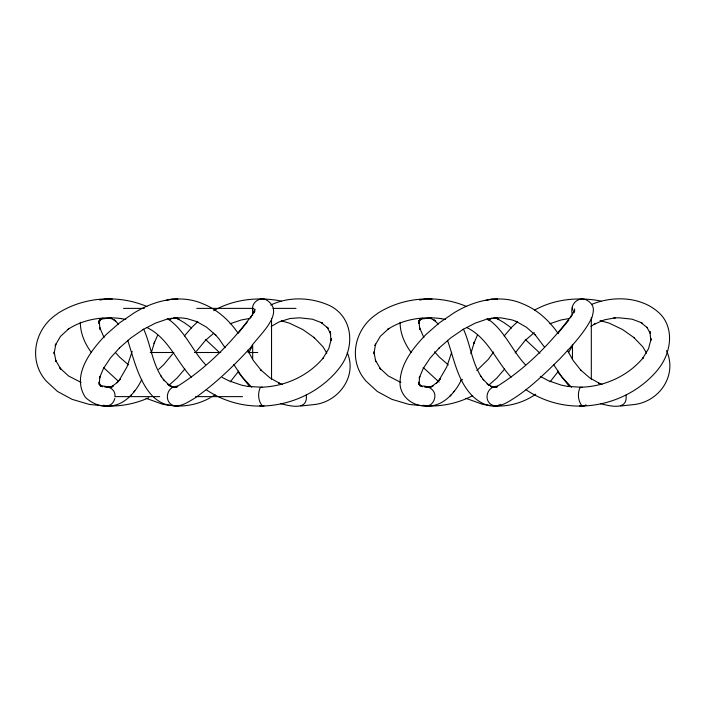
<?xml version="1.0" encoding="UTF-8"?>
<svg xmlns="http://www.w3.org/2000/svg" width="705" height="705" viewBox="0 0 705 705"><rect width="100%" height="100%" fill="white"/><g stroke="black" fill="none" stroke-linecap="round" stroke-linejoin="round"><path stroke-width="1.06" d="M373.844 353.725L375.65 344.014L374.91 345.547L380.286 336.364L388.834 328.486L387.882 329.279C403.48 319.004 422.912 316.272 441.198 318.598L440.669 318.51L445.525 319.471M572.451 315.064C568.556 301.925 582.436 293.016 591.38 303.943C594.853 307.962 593.028 313.328 591.865 317.858C583.916 333.571 571.464 346.349 559.585 359.109C543.185 375.175 526.538 391.672 506.313 402.907C502.083 404.917 496.866 407.217 492.249 405.093C482.837 400.555 487.146 385.838 497.492 386.261L495.527 387.327C525.463 369.173 550.579 343.414 571.543 315.558L570.548 317.285L574.249 310.729L573.703 312.958L574.557 308.984L574.628 311.425M132.179 351.319L126.926 367.023L119.224 380.303L120.52 378.832L117.065 382.78M151.284 352.756L154.598 342.057L154.087 343.414L157.709 335.007M451.693 352.253L446.706 367.023L438.995 380.303L440.29 378.832L436.122 383.599L437.47 382.066L431.504 386.71L433.363 385.591L430.314 386.948L432.456 386.402L426.12 387.195M470.799 353.69L474.368 342.057L473.857 343.414L477.479 335.007M114.8 398.413C111.24 412.654 91.791 404.194 85.208 397.047C71.082 375.166 91.289 349.892 106.155 334.558L119.374 322.987L133.888 313.073C154.263 300.339 180.656 293.747 203.445 304.049C217.598 309.768 229.292 320.475 237.92 332.919M100.753 318.537L98.92 323.533L99.202 321.41L100.039 329.402L99.705 327.508L104.076 337.545M420.162 319.532L418.691 323.533L418.973 321.41L419.81 329.402L419.475 327.508L423.846 337.545M141.811 379.431C135.219 393.601 120.722 409.49 103.529 405.225M461.581 379.431C454.989 393.601 440.493 409.49 423.3 405.225M248.68 352.747L252.54 345.882M568.45 352.747L572.804 345.071M106.587 405.525L106.314 406.018L89.368 404.441L72.007 399.312L57.458 391.425L46.301 381.141C27.848 360.537 34.439 328.909 56.929 314.13L57.881 313.328C83.974 296.611 118.51 294.461 146.94 306.534M426.358 405.525L426.084 406.018L409.138 404.441L391.777 399.312L377.237 391.425L366.071 381.141C347.618 360.537 354.218 328.909 376.699 314.13L377.66 313.328C403.745 296.611 438.281 294.461 466.71 306.534M493.641 351.971L488.274 359.4L476.827 370.574M515.126 353.038L525.207 340.392L534.32 332.601M238.334 333.13L247.473 321.692M238.731 371.068L230.279 381.846M558.104 333.13L568.803 320.202M558.501 371.068L550.05 381.846M184.366 336.012L192.174 326.944L197.761 321.797M172.743 353.787L163.789 364.608L158.634 369.358M196.483 351.222L205.437 340.392L213.756 333.209M184.851 368.988L177.043 378.056L168.936 385.265M504.137 336.012L511.953 326.944L517.54 321.797M504.63 368.988L496.813 378.056L488.706 385.265M100.189 319.568L98.718 321.242L102.921 318.114M130.152 396.201L131.5 394.659M133.509 392.341L134.805 390.878M419.96 319.568L418.488 321.242L422.692 318.114M449.922 396.201L451.271 394.659M453.28 392.341L454.575 390.878M262.727 405.498L262.189 406.045C242.423 406.618 222.542 400.881 206.213 389.715M582.506 405.498L581.96 406.045C562.202 406.618 542.312 400.881 525.983 389.715M68.288 329.2L60.515 336.364L55.14 345.547L55.88 344.014L54.073 353.725L54.197 351.971L56.003 361.656L55.501 360.035L60.842 369.147L59.863 367.984L68.535 375.976L81.093 382.436M117.7 382.066L111.734 386.71L113.593 385.591L110.544 386.948L112.685 386.402L106.349 387.195M69.064 328.486L68.112 329.279C83.71 319.004 103.142 316.272 121.427 318.598L120.89 318.51L125.754 319.471M169.2 319.806L171.897 318.396M488.221 320.308L491.667 318.396M271.143 326.415L279.277 321.832L290.081 318.51L299.625 317.814L312.35 319.189L322.643 323.084L321.039 322.441L328.451 328.486L327.076 327.199L330.83 334.108M211.615 397.003L215.104 394.782M590.913 326.415L595.099 323.745L593.866 324.415L604.388 319.858L615.386 317.788L613.852 317.885L619.395 317.814L632.121 319.189L642.414 323.084M535.747 394.227C524 402.317 509.724 406.635 495.448 406.045M500.7 404.344C490.936 409.244 479.356 402.802 472.279 395.805C457.554 380.753 454.205 359.347 447.499 340.312M213.712 310.676C233.302 299.528 256.708 296.752 278.748 300.586L281.471 301.273M534.443 310.191C553.804 299.369 576.849 296.858 598.519 300.586L601.242 301.273M460.762 380.506L462.533 379.598M472.394 395.796C458.382 403.084 442.387 406.618 426.613 405.948M270.685 305.054C289.482 296.1 312.253 297.307 330.821 306.146C354.509 319.127 354.624 349.988 338.435 369.164L337.686 370.16C319.462 392.059 291.562 405.075 263.185 406.018L262.313 405.868C258.215 401.198 257.563 393.249 260.233 387.715L261.026 387.221C284.758 386.596 308.252 376.056 323.498 357.682L322.749 358.678L328.75 348.693L331.412 338.708L331.015 340.48L330.16 331.359L330.425 333.262M210.372 397.673C199.859 403.621 187.733 406.485 175.668 406.045M230.077 323.762L241.348 319.947L250.116 318.396M148.781 397.761C135.651 403.577 121.207 406.626 106.834 405.948M549.856 323.762L561.118 319.947L569.887 318.396M592.288 304.137C614.275 295.316 642.96 296.708 660.374 314.13C674.949 329.402 670.596 353.945 658.206 369.164L657.457 370.16C639.232 392.059 611.341 405.075 582.956 406.018L582.083 405.868C577.985 401.198 577.333 393.249 580.003 387.715L580.805 387.221C604.529 386.596 628.032 376.056 643.268 357.682L642.519 358.678L648.521 348.693L651.182 338.708L650.785 340.48L649.931 331.359L650.195 333.262L646.846 327.199M586.014 405.093L583.696 405.868L579.651 405.692M585.899 405.225L583.546 405.948L579.475 405.675M101.925 318.634L99.837 319.189L111.055 317.885L108.834 317.788L111.91 318.51L109.83 317.788L115.884 321.136L114.192 319.894L118.563 324.168M421.705 318.634L419.607 319.189L430.825 317.885L428.605 317.788L431.68 318.51L429.609 317.788L435.655 321.136L433.963 319.894L438.334 324.168M165.754 300.48L171.694 299.052L177.81 299.052M170.522 318.598L171.95 318.237M485.525 300.48L491.464 299.052L497.58 299.052M491.72 318.237L490.292 318.598L496.435 317.814L494.143 317.717L498.805 319.101L496.681 318.387L503.934 322.573L511.477 328.019M178.947 405.498C144.648 409.217 135.66 364.626 127.72 340.312M99.819 300.048L106.252 298.955L112.298 299.14M419.59 300.048L426.023 298.955L432.068 299.14M300.744 406.018L315.329 404.441C339.184 401.18 357.417 375.809 347.239 352.615M620.523 406.018L635.099 404.441C660.25 400.775 677.496 374.619 666.481 350.614M176.735 405.868L172.804 405.736M496.505 405.868L492.575 405.736M174.972 387.292L176.514 387.195M494.751 387.292L496.285 387.195M263.926 405.868L259.881 405.692M263.776 405.948L259.696 405.675M173.589 317.885L176.664 317.814L174.373 317.717L179.035 319.101L176.911 318.387L184.164 322.573L191.707 328.019M106.843 387.195L112.086 387.142M426.613 387.195L430.808 387.151M123.534 308.385L144.34 308.385M196.783 308.385L253.395 308.385M273.046 308.385L296.012 308.385M150.2 352.5L173.862 352.5M194.457 352.5L220.727 352.5M248.001 352.5L257.766 352.5M114.774 396.624L159.665 396.624M195.558 396.624L242.511 396.624M496.673 387.265L491.923 387.115L494.143 387.212L491.068 386.499L493.147 387.221L487.093 383.864L488.785 385.115L482.996 379.211M176.893 387.265L172.152 387.115L174.373 387.212L171.297 386.499L173.368 387.221L167.323 383.864L169.015 385.115L163.225 379.211M424.392 386.913L427.9 387.371M104.622 386.913L108.129 387.371M490.592 386.366L497.007 387.221M490.433 405.445L482.925 404.441L465.811 398.281M169.755 386.225L176.171 387.08M170.654 405.445L163.146 404.441L146.041 398.281M582.348 387.292L567.56 386.402L568.098 386.499L561.295 385.15L548.164 380.594L540.268 376.355M421.502 386.137C428.702 385.23 436.606 390.588 434.58 398.413C433.76 402.767 429.653 406.864 424.983 405.868C412.927 406.045 401.524 397.373 400.087 385.097C399.127 365.04 412.892 348.252 425.926 334.558L439.144 322.987L453.659 313.073C474.033 300.339 500.435 293.747 523.216 304.049C537.695 309.883 549.539 320.951 558.263 333.712M262.577 387.292L247.79 386.402L248.327 386.499L241.515 385.15L228.394 380.594L222.181 377.422M600.387 403.639C609.631 405.93 628.226 411.121 625.978 395.029M280.616 403.639C289.861 405.93 308.455 411.121 306.208 395.029M600.07 320.537L609.155 323.128L622.568 329.535L634.35 337.88L633.707 337.36L642.749 346.772L646.617 353.196M281.304 320.828L289.376 323.128L302.798 329.535L314.58 337.88L313.937 337.36L322.978 346.772L326.847 353.196M400.863 382.436L388.305 375.976L379.634 367.984L380.612 369.147L375.271 360.035M598.527 383.088L602.088 384.401M282.317 384.401L278.757 383.088L280.123 383.608L269.9 377.818L260.656 369.79L261.449 370.68L253.368 360.502L247.614 350.182M599.893 383.608L589.671 377.818L580.426 369.79L581.228 370.68L573.139 360.502L567.384 350.182M466.807 327.578C487.904 337.871 496.003 360.916 511.09 377.184M147.037 327.578C168.134 337.871 176.224 360.916 191.319 377.184M419.07 384.234L422.462 386.754M100.145 384.868L102.692 386.754L100.683 385.961C106.94 385.82 115.329 388.288 115.038 395.954M487.129 318.501C504.436 329.878 511.61 350.077 525.331 364.679M167.358 318.501C184.666 329.878 191.839 350.077 205.56 364.679M640.81 322.441L647.401 327.816M448.31 364.917L439.347 357.109L434.553 351.769M439.109 382.075L423.194 367.49M128.539 364.917L119.577 357.109L115.47 352.535M118.528 381.361L103.423 367.49M525.296 339.51L539.942 353.187M205.525 339.51L219.405 352.43M571.535 387.265L561.788 376.84L553.566 364.511M251.756 387.265L242.018 376.84L233.787 364.511M557.955 372.099L569.605 386.71M238.175 372.099L249.834 386.71M480.299 375.386L483.56 380.013M160.528 375.386L164.344 380.797M419.131 384.375L420.4 386.208L418.937 382.233M99.784 384.983L100.63 386.208L99.167 382.233M411.138 352.482C404.67 343.732 400.043 333.271 400.096 322.229M91.359 352.482C84.9 343.732 80.273 333.271 80.326 322.229M544.366 346.957L534.795 334.329L535.597 335.219L526.353 327.182L516.13 321.401L517.496 321.921L512.156 319.947L501.176 317.885L495.624 317.814L497.289 317.717L486.943 319.101L475.223 323.128L462.85 329.535L463.37 329.226L450.724 337.898L439.136 347.997L439.532 347.609L430.165 358.034L423.22 368.468L419.167 378.188L419.757 376.364L418.902 384.445L418.876 382.295M225.098 347.776L219.246 339.175L215.025 334.329L215.818 335.219L206.574 327.182L196.36 321.401L197.726 321.921L186.931 318.598L181.405 317.885L175.853 317.814L177.519 317.717L167.173 319.101L155.453 323.128L143.08 329.535L143.591 329.226L130.945 337.898L119.365 347.997L119.762 347.609L110.394 358.034L103.45 368.468L99.396 378.188L99.987 376.364L99.132 384.445L99.105 382.295M481.356 376.884C471.971 362.617 470.561 345.124 463.723 329.764M161.586 376.884C152.201 362.617 150.791 345.124 143.952 329.764M373.967 351.971L375.774 361.656M572.451 307.495L572.566 309.962M254.857 311.425L254.787 308.984L253.932 312.958L254.479 310.729L250.777 317.285L251.773 315.558C230.808 343.414 205.693 369.173 175.756 387.327L177.722 386.261C165.966 385.661 163.234 403.551 174.725 405.868C182.005 406.477 188.42 401.824 194.404 398.378C215.272 383.873 233.646 366.08 250.76 347.38C257.255 336.532 285.983 313.646 267.512 300.665C261.026 295.545 250.936 302.401 252.795 309.962M591.31 317.558L591.31 379.255M572.451 345.291L572.451 358.704M271.54 318.431L271.54 379.255M252.681 308.393L252.681 315.064M252.681 345.291L252.681 358.704"/></g></svg>
